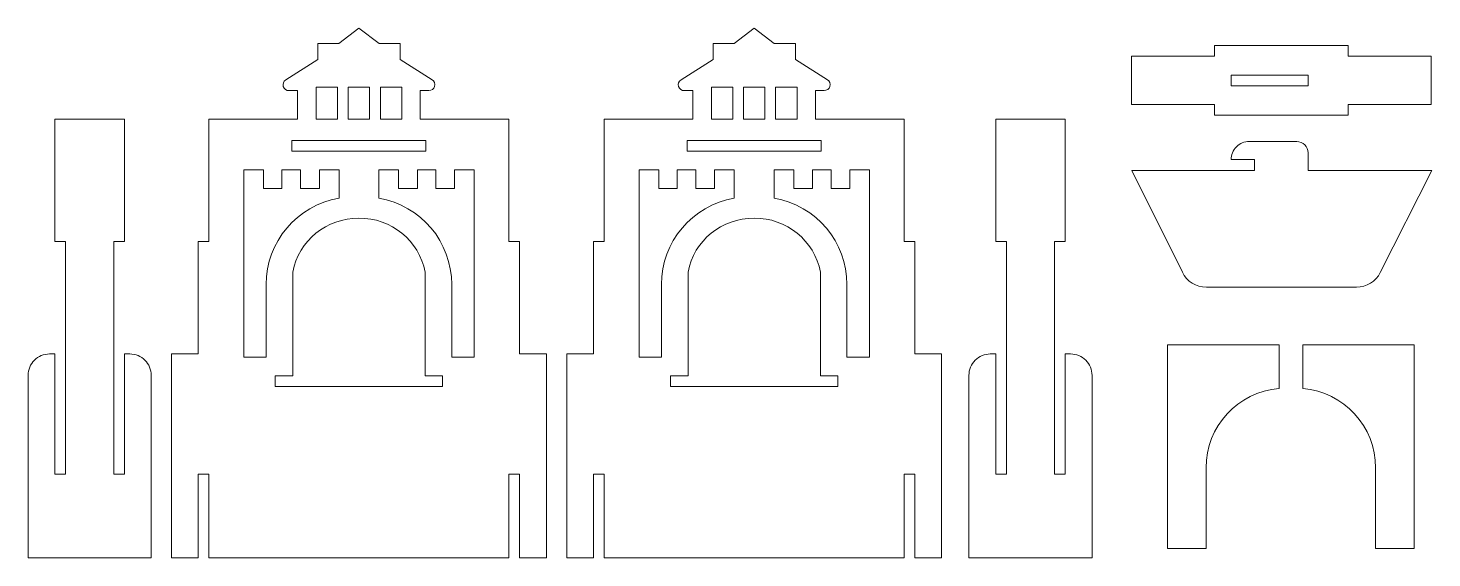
# Model space of a CAD drawing. Header units: millimetres. Extents: x -924 to 692, y -968 to 888.
# Drawn here: x 69 to 593, y 262 to 460 of the extents above; entities that cross this region are included whole.
import ezdxf

# ---------------------------------------------------------------- set-up
doc = ezdxf.new("R2010")
doc.units = ezdxf.units.MM
doc.header["$MEASUREMENT"] = 0

msp = doc.modelspace()

# ---------------------------------------------------------------- linework, layer by layer
at = {"lineweight": 5}
for points, knots in [([(262.6169, 261.5738), (262.6169, 261.5738), (262.6169, 337.7682), (262.6169, 337.7682), (262.6169, 337.7682), (262.6169, 337.7682), (252.6169, 337.7682), (252.6169, 337.7682), (252.6169, 337.7682), (252.6169, 337.7682), (252.6169, 379.8189), (252.6169, 379.8189), (252.6169, 379.8189), (252.6169, 379.8189), (248.6169, 379.8189), (248.6169, 379.8189), (248.6169, 379.8189), (248.6169, 379.8189), (248.6169, 425.4786), (248.6169, 425.4786), (248.6169, 425.4786), (248.6169, 425.4786), (215.5072, 425.4786), (215.5072, 425.4786), (215.5072, 425.4786), (215.5072, 425.4786), (215.5072, 436.2248), (215.5072, 436.2248), (215.5072, 436.2248), (215.5072, 436.2248), (218.7121, 436.1457), (218.7121, 436.1457), (218.7121, 436.1457), (219.7059, 436.1293), (220.5882, 436.7788), (220.8678, 437.7326), (220.8678, 437.7326), (221.1474, 438.6864), (220.786, 439.6902), (219.9407, 440.2129), (219.9407, 440.2129), (219.9407, 440.2129), (207.9896, 447.7393), (207.9896, 447.7393), (207.9896, 447.7393), (207.9896, 447.7393), (207.9896, 453.7384), (207.9896, 453.7384), (207.9896, 453.7384), (207.9896, 453.7384), (200.1304, 453.7384), (200.1304, 453.7384), (200.1304, 453.7384), (200.1304, 453.7384), (192.6169, 459.5075), (192.6169, 459.5075), (192.6169, 459.5075), (192.6169, 459.5075), (185.1033, 453.7384), (185.1033, 453.7384), (185.1033, 453.7384), (185.1033, 453.7384), (177.2441, 453.7384), (177.2441, 453.7384), (177.2441, 453.7384), (177.2441, 453.7384), (177.2441, 447.7393), (177.2441, 447.7393), (177.2441, 447.7393), (177.2441, 447.7393), (165.293, 440.2129), (165.293, 440.2129), (165.293, 440.2129), (164.4564, 439.6764), (164.0812, 438.647), (164.3764, 437.698), (164.3764, 437.698), (164.6716, 436.7489), (165.5282, 436.113), (166.5216, 436.1457), (166.5216, 436.1457), (166.5216, 436.1457), (169.7265, 436.2248), (169.7265, 436.2248), (169.7265, 436.2248), (169.7265, 436.2248), (169.7265, 425.4786), (169.7265, 425.4786), (169.7265, 425.4786), (169.7265, 425.4786), (136.6169, 425.4786), (136.6169, 425.4786), (136.6169, 425.4786), (136.6169, 425.4786), (136.6169, 379.8189), (136.6169, 379.8189), (136.6169, 379.8189), (136.6169, 379.8189), (132.6169, 379.8189), (132.6169, 379.8189), (132.6169, 379.8189), (132.6169, 379.8189), (132.6169, 337.7682), (132.6169, 337.7682), (132.6169, 337.7682), (132.6169, 337.7682), (122.6169, 337.7682), (122.6169, 337.7682), (122.6169, 337.7682), (122.6169, 337.7682), (122.6169, 261.5738), (122.6169, 261.5738), (122.6169, 261.5738), (122.6169, 261.5738), (132.6169, 261.5738), (132.6169, 261.5738), (132.6169, 261.5738), (132.6169, 261.5738), (132.6169, 292.9029), (132.6169, 292.9029), (132.6169, 292.9029), (132.6169, 292.9029), (136.6169, 292.9029), (136.6169, 292.9029), (136.6169, 292.9029), (136.6169, 292.9029), (136.6169, 261.5738), (136.6169, 261.5738), (136.6169, 261.5738), (136.6169, 261.5738), (248.6169, 261.5738), (248.6169, 261.5738), (248.6169, 261.5738), (248.6169, 261.5738), (248.6169, 292.9029), (248.6169, 292.9029), (248.6169, 292.9029), (248.6169, 292.9029), (252.6169, 292.9029), (252.6169, 292.9029), (252.6169, 292.9029), (252.6169, 292.9029), (252.6169, 261.5738), (252.6169, 261.5738), (252.6169, 261.5738), (252.6169, 261.5738), (262.6169, 261.5738), (262.6169, 261.5738)], [0, 0, 0, 0, 0.02702703, 0.02702703, 0.02702703, 0.02702703, 0.05405405, 0.05405405, 0.05405405, 0.05405405, 0.08108108, 0.08108108, 0.08108108, 0.08108108, 0.10810811, 0.10810811, 0.10810811, 0.10810811, 0.13513514, 0.13513514, 0.13513514, 0.13513514, 0.16216216, 0.16216216, 0.16216216, 0.16216216, 0.18918919, 0.18918919, 0.18918919, 0.18918919, 0.21621622, 0.21621622, 0.21621622, 0.21621622, 0.24324324, 0.24324324, 0.24324324, 0.24324324, 0.27027027, 0.27027027, 0.27027027, 0.27027027, 0.2972973, 0.2972973, 0.2972973, 0.2972973, 0.32432432, 0.32432432, 0.32432432, 0.32432432, 0.35135135, 0.35135135, 0.35135135, 0.35135135, 0.37837838, 0.37837838, 0.37837838, 0.37837838, 0.40540541, 0.40540541, 0.40540541, 0.40540541, 0.43243243, 0.43243243, 0.43243243, 0.43243243, 0.45945946, 0.45945946, 0.45945946, 0.45945946, 0.48648649, 0.48648649, 0.48648649, 0.48648649, 0.51351351, 0.51351351, 0.51351351, 0.51351351, 0.54054054, 0.54054054, 0.54054054, 0.54054054, 0.56756757, 0.56756757, 0.56756757, 0.56756757, 0.59459459, 0.59459459, 0.59459459, 0.59459459, 0.62162162, 0.62162162, 0.62162162, 0.62162162, 0.64864865, 0.64864865, 0.64864865, 0.64864865, 0.67567568, 0.67567568, 0.67567568, 0.67567568, 0.7027027, 0.7027027, 0.7027027, 0.7027027, 0.72972973, 0.72972973, 0.72972973, 0.72972973, 0.75675676, 0.75675676, 0.75675676, 0.75675676, 0.78378378, 0.78378378, 0.78378378, 0.78378378, 0.81081081, 0.81081081, 0.81081081, 0.81081081, 0.83783784, 0.83783784, 0.83783784, 0.83783784, 0.86486486, 0.86486486, 0.86486486, 0.86486486, 0.89189189, 0.89189189, 0.89189189, 0.89189189, 0.91891892, 0.91891892, 0.91891892, 0.91891892, 0.94594595, 0.94594595, 0.94594595, 0.94594595, 0.97297297, 0.97297297, 0.97297297, 0.97297297, 1, 1, 1, 1]), ([(410.2248, 261.5738), (410.2248, 261.5738), (410.2248, 337.7682), (410.2248, 337.7682), (410.2248, 337.7682), (410.2248, 337.7682), (400.2248, 337.7682), (400.2248, 337.7682), (400.2248, 337.7682), (400.2248, 337.7682), (400.2248, 379.8189), (400.2248, 379.8189), (400.2248, 379.8189), (400.2248, 379.8189), (396.2248, 379.8189), (396.2248, 379.8189), (396.2248, 379.8189), (396.2248, 379.8189), (396.2248, 425.4786), (396.2248, 425.4786), (396.2248, 425.4786), (396.2248, 425.4786), (363.1151, 425.4786), (363.1151, 425.4786), (363.1151, 425.4786), (363.1151, 425.4786), (363.1151, 436.2248), (363.1151, 436.2248), (363.1151, 436.2248), (363.1151, 436.2248), (366.32, 436.1457), (366.32, 436.1457), (366.32, 436.1457), (367.3138, 436.1293), (368.1961, 436.7788), (368.4757, 437.7326), (368.4757, 437.7326), (368.7553, 438.6864), (368.3939, 439.6902), (367.5486, 440.2129), (367.5486, 440.2129), (367.5486, 440.2129), (355.5975, 447.7393), (355.5975, 447.7393), (355.5975, 447.7393), (355.5975, 447.7393), (355.5975, 453.7384), (355.5975, 453.7384), (355.5975, 453.7384), (355.5975, 453.7384), (347.7383, 453.7384), (347.7383, 453.7384), (347.7383, 453.7384), (347.7383, 453.7384), (340.2248, 459.5075), (340.2248, 459.5075), (340.2248, 459.5075), (340.2248, 459.5075), (332.7112, 453.7384), (332.7112, 453.7384), (332.7112, 453.7384), (332.7112, 453.7384), (324.852, 453.7384), (324.852, 453.7384), (324.852, 453.7384), (324.852, 453.7384), (324.852, 447.7393), (324.852, 447.7393), (324.852, 447.7393), (324.852, 447.7393), (312.9009, 440.2129), (312.9009, 440.2129), (312.9009, 440.2129), (312.0643, 439.6764), (311.6891, 438.647), (311.9843, 437.698), (311.9843, 437.698), (312.2795, 436.7489), (313.1361, 436.113), (314.1295, 436.1457), (314.1295, 436.1457), (314.1295, 436.1457), (317.3344, 436.2248), (317.3344, 436.2248), (317.3344, 436.2248), (317.3344, 436.2248), (317.3344, 425.4786), (317.3344, 425.4786), (317.3344, 425.4786), (317.3344, 425.4786), (284.2248, 425.4786), (284.2248, 425.4786), (284.2248, 425.4786), (284.2248, 425.4786), (284.2248, 379.8189), (284.2248, 379.8189), (284.2248, 379.8189), (284.2248, 379.8189), (280.2248, 379.8189), (280.2248, 379.8189), (280.2248, 379.8189), (280.2248, 379.8189), (280.2248, 337.7682), (280.2248, 337.7682), (280.2248, 337.7682), (280.2248, 337.7682), (270.2248, 337.7682), (270.2248, 337.7682), (270.2248, 337.7682), (270.2248, 337.7682), (270.2248, 261.5738), (270.2248, 261.5738), (270.2248, 261.5738), (270.2248, 261.5738), (280.2248, 261.5738), (280.2248, 261.5738), (280.2248, 261.5738), (280.2248, 261.5738), (280.2248, 292.9029), (280.2248, 292.9029), (280.2248, 292.9029), (280.2248, 292.9029), (284.2248, 292.9029), (284.2248, 292.9029), (284.2248, 292.9029), (284.2248, 292.9029), (284.2248, 261.5738), (284.2248, 261.5738), (284.2248, 261.5738), (284.2248, 261.5738), (396.2248, 261.5738), (396.2248, 261.5738), (396.2248, 261.5738), (396.2248, 261.5738), (396.2248, 292.9029), (396.2248, 292.9029), (396.2248, 292.9029), (396.2248, 292.9029), (400.2248, 292.9029), (400.2248, 292.9029), (400.2248, 292.9029), (400.2248, 292.9029), (400.2248, 261.5738), (400.2248, 261.5738), (400.2248, 261.5738), (400.2248, 261.5738), (410.2248, 261.5738), (410.2248, 261.5738)], [0, 0, 0, 0, 0.02702703, 0.02702703, 0.02702703, 0.02702703, 0.05405405, 0.05405405, 0.05405405, 0.05405405, 0.08108108, 0.08108108, 0.08108108, 0.08108108, 0.10810811, 0.10810811, 0.10810811, 0.10810811, 0.13513514, 0.13513514, 0.13513514, 0.13513514, 0.16216216, 0.16216216, 0.16216216, 0.16216216, 0.18918919, 0.18918919, 0.18918919, 0.18918919, 0.21621622, 0.21621622, 0.21621622, 0.21621622, 0.24324324, 0.24324324, 0.24324324, 0.24324324, 0.27027027, 0.27027027, 0.27027027, 0.27027027, 0.2972973, 0.2972973, 0.2972973, 0.2972973, 0.32432432, 0.32432432, 0.32432432, 0.32432432, 0.35135135, 0.35135135, 0.35135135, 0.35135135, 0.37837838, 0.37837838, 0.37837838, 0.37837838, 0.40540541, 0.40540541, 0.40540541, 0.40540541, 0.43243243, 0.43243243, 0.43243243, 0.43243243, 0.45945946, 0.45945946, 0.45945946, 0.45945946, 0.48648649, 0.48648649, 0.48648649, 0.48648649, 0.51351351, 0.51351351, 0.51351351, 0.51351351, 0.54054054, 0.54054054, 0.54054054, 0.54054054, 0.56756757, 0.56756757, 0.56756757, 0.56756757, 0.59459459, 0.59459459, 0.59459459, 0.59459459, 0.62162162, 0.62162162, 0.62162162, 0.62162162, 0.64864865, 0.64864865, 0.64864865, 0.64864865, 0.67567568, 0.67567568, 0.67567568, 0.67567568, 0.7027027, 0.7027027, 0.7027027, 0.7027027, 0.72972973, 0.72972973, 0.72972973, 0.72972973, 0.75675676, 0.75675676, 0.75675676, 0.75675676, 0.78378378, 0.78378378, 0.78378378, 0.78378378, 0.81081081, 0.81081081, 0.81081081, 0.81081081, 0.83783784, 0.83783784, 0.83783784, 0.83783784, 0.86486486, 0.86486486, 0.86486486, 0.86486486, 0.89189189, 0.89189189, 0.89189189, 0.89189189, 0.91891892, 0.91891892, 0.91891892, 0.91891892, 0.94594595, 0.94594595, 0.94594595, 0.94594595, 0.97297297, 0.97297297, 0.97297297, 0.97297297, 1, 1, 1, 1]), ([(481.0632, 448.9547), (481.0632, 448.9547), (481.0632, 430.9547), (481.0632, 430.9547), (481.0632, 430.9547), (481.0632, 430.9547), (512.0632, 430.9547), (512.0632, 430.9547), (512.0632, 430.9547), (512.0632, 430.9547), (512.0632, 426.9547), (512.0632, 426.9547), (512.0632, 426.9547), (512.0632, 426.9547), (562.0632, 426.9547), (562.0632, 426.9547), (562.0632, 426.9547), (562.0632, 426.9547), (562.0632, 430.9547), (562.0632, 430.9547), (562.0632, 430.9547), (562.0632, 430.9547), (593.0632, 430.9547), (593.0632, 430.9547), (593.0632, 430.9547), (593.0632, 430.9547), (593.0632, 448.9547), (593.0632, 448.9547), (593.0632, 448.9547), (593.0632, 448.9547), (562.0632, 448.9547), (562.0632, 448.9547), (562.0632, 448.9547), (562.0632, 448.9547), (562.0632, 452.9547), (562.0632, 452.9547), (562.0632, 452.9547), (562.0632, 452.9547), (512.0632, 452.9547), (512.0632, 452.9547), (512.0632, 452.9547), (512.0632, 452.9547), (512.0632, 448.9547), (512.0632, 448.9547), (512.0632, 448.9547), (512.0632, 448.9547), (481.0632, 448.9547), (481.0632, 448.9547)], [0, 0, 0, 0, 0.08333333, 0.08333333, 0.08333333, 0.08333333, 0.16666667, 0.16666667, 0.16666667, 0.16666667, 0.25, 0.25, 0.25, 0.25, 0.33333333, 0.33333333, 0.33333333, 0.33333333, 0.41666667, 0.41666667, 0.41666667, 0.41666667, 0.5, 0.5, 0.5, 0.5, 0.58333333, 0.58333333, 0.58333333, 0.58333333, 0.66666667, 0.66666667, 0.66666667, 0.66666667, 0.75, 0.75, 0.75, 0.75, 0.83333333, 0.83333333, 0.83333333, 0.83333333, 0.91666667, 0.91666667, 0.91666667, 0.91666667, 1, 1, 1, 1]), ([(518.323, 441.9547), (518.323, 441.9547), (518.323, 437.9547), (518.323, 437.9547), (518.323, 437.9547), (518.323, 437.9547), (547.0632, 437.9547), (547.0632, 437.9547), (547.0632, 437.9547), (547.0632, 437.9547), (547.0632, 441.9547), (547.0632, 441.9547), (547.0632, 441.9547), (547.0632, 441.9547), (518.323, 441.9547), (518.323, 441.9547)], [0, 0, 0, 0, 0.25, 0.25, 0.25, 0.25, 0.5, 0.5, 0.5, 0.5, 0.75, 0.75, 0.75, 0.75, 1, 1, 1, 1]), ([(184.6169, 437.4786), (184.6169, 437.4786), (184.6169, 425.4786), (184.6169, 425.4786), (184.6169, 425.4786), (184.6169, 425.4786), (176.6169, 425.4786), (176.6169, 425.4786), (176.6169, 425.4786), (176.6169, 425.4786), (176.6169, 437.4786), (176.6169, 437.4786), (176.6169, 437.4786), (176.6169, 437.4786), (184.6169, 437.4786), (184.6169, 437.4786)], [0, 0, 0, 0, 0.25, 0.25, 0.25, 0.25, 0.5, 0.5, 0.5, 0.5, 0.75, 0.75, 0.75, 0.75, 1, 1, 1, 1]), ([(196.6169, 437.4786), (196.6169, 437.4786), (196.6169, 425.4786), (196.6169, 425.4786), (196.6169, 425.4786), (196.6169, 425.4786), (188.6169, 425.4786), (188.6169, 425.4786), (188.6169, 425.4786), (188.6169, 425.4786), (188.6169, 437.4786), (188.6169, 437.4786), (188.6169, 437.4786), (188.6169, 437.4786), (196.6169, 437.4786), (196.6169, 437.4786)], [0, 0, 0, 0, 0.25, 0.25, 0.25, 0.25, 0.5, 0.5, 0.5, 0.5, 0.75, 0.75, 0.75, 0.75, 1, 1, 1, 1]), ([(208.6169, 437.4786), (208.6169, 437.4786), (208.6169, 425.4786), (208.6169, 425.4786), (208.6169, 425.4786), (208.6169, 425.4786), (200.6169, 425.4786), (200.6169, 425.4786), (200.6169, 425.4786), (200.6169, 425.4786), (200.6169, 437.4786), (200.6169, 437.4786), (200.6169, 437.4786), (200.6169, 437.4786), (208.6169, 437.4786), (208.6169, 437.4786)], [0, 0, 0, 0, 0.25, 0.25, 0.25, 0.25, 0.5, 0.5, 0.5, 0.5, 0.75, 0.75, 0.75, 0.75, 1, 1, 1, 1]), ([(332.2248, 437.4786), (332.2248, 437.4786), (332.2248, 425.4786), (332.2248, 425.4786), (332.2248, 425.4786), (332.2248, 425.4786), (324.2248, 425.4786), (324.2248, 425.4786), (324.2248, 425.4786), (324.2248, 425.4786), (324.2248, 437.4786), (324.2248, 437.4786), (324.2248, 437.4786), (324.2248, 437.4786), (332.2248, 437.4786), (332.2248, 437.4786)], [0, 0, 0, 0, 0.25, 0.25, 0.25, 0.25, 0.5, 0.5, 0.5, 0.5, 0.75, 0.75, 0.75, 0.75, 1, 1, 1, 1]), ([(344.2248, 437.4786), (344.2248, 437.4786), (344.2248, 425.4786), (344.2248, 425.4786), (344.2248, 425.4786), (344.2248, 425.4786), (336.2248, 425.4786), (336.2248, 425.4786), (336.2248, 425.4786), (336.2248, 425.4786), (336.2248, 437.4786), (336.2248, 437.4786), (336.2248, 437.4786), (336.2248, 437.4786), (344.2248, 437.4786), (344.2248, 437.4786)], [0, 0, 0, 0, 0.25, 0.25, 0.25, 0.25, 0.5, 0.5, 0.5, 0.5, 0.75, 0.75, 0.75, 0.75, 1, 1, 1, 1]), ([(356.2248, 437.4786), (356.2248, 437.4786), (356.2248, 425.4786), (356.2248, 425.4786), (356.2248, 425.4786), (356.2248, 425.4786), (348.2248, 425.4786), (348.2248, 425.4786), (348.2248, 425.4786), (348.2248, 425.4786), (348.2248, 437.4786), (348.2248, 437.4786), (348.2248, 437.4786), (348.2248, 437.4786), (356.2248, 437.4786), (356.2248, 437.4786)], [0, 0, 0, 0, 0.25, 0.25, 0.25, 0.25, 0.5, 0.5, 0.5, 0.5, 0.75, 0.75, 0.75, 0.75, 1, 1, 1, 1]), ([(105.0702, 425.4786), (105.0702, 425.4786), (79.0702, 425.4786), (79.0702, 425.4786), (79.0702, 425.4786), (79.0702, 425.4786), (79.0702, 379.8189), (79.0702, 379.8189), (79.0702, 379.8189), (79.0702, 379.8189), (83.0702, 379.8189), (83.0702, 379.8189), (83.0702, 379.8189), (83.0702, 379.8189), (83.0702, 292.9029), (83.0702, 292.9029), (83.0702, 292.9029), (83.0702, 292.9029), (79.0702, 292.9029), (79.0702, 292.9029), (79.0702, 292.9029), (79.0702, 292.9029), (79.0702, 337.7682), (79.0702, 337.7682), (79.0702, 337.7682), (79.0702, 337.7682), (77.0702, 337.7682), (77.0702, 337.7682), (77.0702, 337.7682), (74.9471, 337.7669), (72.9115, 336.9222), (71.4113, 335.42), (71.4113, 335.42), (69.911, 333.9178), (69.0689, 331.8913), (69.0702, 329.7682), (69.0702, 329.7682), (69.0702, 329.7682), (69.0702, 261.5738), (69.0702, 261.5738), (69.0702, 261.5738), (69.0702, 261.5738), (115.0702, 261.5738), (115.0702, 261.5738), (115.0702, 261.5738), (115.0702, 261.5738), (115.0702, 329.7682), (115.0702, 329.7682), (115.0702, 329.7682), (115.0689, 331.8913), (114.2242, 333.9269), (112.722, 335.4272), (112.722, 335.4272), (111.2198, 336.9275), (109.1933, 337.7696), (107.0702, 337.7682), (107.0702, 337.7682), (107.0702, 337.7682), (105.0702, 337.7682), (105.0702, 337.7682), (105.0702, 337.7682), (105.0702, 337.7682), (105.0702, 292.9029), (105.0702, 292.9029), (105.0702, 292.9029), (105.0702, 292.9029), (101.0702, 292.9029), (101.0702, 292.9029), (101.0702, 292.9029), (101.0702, 292.9029), (101.0702, 379.8189), (101.0702, 379.8189), (101.0702, 379.8189), (101.0702, 379.8189), (105.0702, 379.8189), (105.0702, 379.8189), (105.0702, 379.8189), (105.0702, 379.8189), (105.0702, 425.4786), (105.0702, 425.4786)], [0, 0, 0, 0, 0.05, 0.05, 0.05, 0.05, 0.1, 0.1, 0.1, 0.1, 0.15, 0.15, 0.15, 0.15, 0.2, 0.2, 0.2, 0.2, 0.25, 0.25, 0.25, 0.25, 0.3, 0.3, 0.3, 0.3, 0.35, 0.35, 0.35, 0.35, 0.4, 0.4, 0.4, 0.4, 0.45, 0.45, 0.45, 0.45, 0.5, 0.5, 0.5, 0.5, 0.55, 0.55, 0.55, 0.55, 0.6, 0.6, 0.6, 0.6, 0.65, 0.65, 0.65, 0.65, 0.7, 0.7, 0.7, 0.7, 0.75, 0.75, 0.75, 0.75, 0.8, 0.8, 0.8, 0.8, 0.85, 0.85, 0.85, 0.85, 0.9, 0.9, 0.9, 0.9, 0.95, 0.95, 0.95, 0.95, 1, 1, 1, 1]), ([(456.403, 425.4786), (456.403, 425.4786), (430.403, 425.4786), (430.403, 425.4786), (430.403, 425.4786), (430.403, 425.4786), (430.403, 379.8189), (430.403, 379.8189), (430.403, 379.8189), (430.403, 379.8189), (434.403, 379.8189), (434.403, 379.8189), (434.403, 379.8189), (434.403, 379.8189), (434.403, 292.9029), (434.403, 292.9029), (434.403, 292.9029), (434.403, 292.9029), (430.403, 292.9029), (430.403, 292.9029), (430.403, 292.9029), (430.403, 292.9029), (430.403, 337.7682), (430.403, 337.7682), (430.403, 337.7682), (430.403, 337.7682), (428.403, 337.7682), (428.403, 337.7682), (428.403, 337.7682), (426.2799, 337.7669), (424.2443, 336.9222), (422.744, 335.42), (422.744, 335.42), (421.2437, 333.9178), (420.4016, 331.8913), (420.403, 329.7682), (420.403, 329.7682), (420.403, 329.7682), (420.403, 261.5738), (420.403, 261.5738), (420.403, 261.5738), (420.403, 261.5738), (466.403, 261.5738), (466.403, 261.5738), (466.403, 261.5738), (466.403, 261.5738), (466.403, 329.7682), (466.403, 329.7682), (466.403, 329.7682), (466.4016, 331.8913), (465.557, 333.9269), (464.0548, 335.4272), (464.0548, 335.4272), (462.5526, 336.9275), (460.5261, 337.7696), (458.403, 337.7682), (458.403, 337.7682), (458.403, 337.7682), (456.403, 337.7682), (456.403, 337.7682), (456.403, 337.7682), (456.403, 337.7682), (456.403, 292.9029), (456.403, 292.9029), (456.403, 292.9029), (456.403, 292.9029), (452.403, 292.9029), (452.403, 292.9029), (452.403, 292.9029), (452.403, 292.9029), (452.403, 379.8189), (452.403, 379.8189), (452.403, 379.8189), (452.403, 379.8189), (456.403, 379.8189), (456.403, 379.8189), (456.403, 379.8189), (456.403, 379.8189), (456.403, 425.4786), (456.403, 425.4786)], [0, 0, 0, 0, 0.05, 0.05, 0.05, 0.05, 0.1, 0.1, 0.1, 0.1, 0.15, 0.15, 0.15, 0.15, 0.2, 0.2, 0.2, 0.2, 0.25, 0.25, 0.25, 0.25, 0.3, 0.3, 0.3, 0.3, 0.35, 0.35, 0.35, 0.35, 0.4, 0.4, 0.4, 0.4, 0.45, 0.45, 0.45, 0.45, 0.5, 0.5, 0.5, 0.5, 0.55, 0.55, 0.55, 0.55, 0.6, 0.6, 0.6, 0.6, 0.65, 0.65, 0.65, 0.65, 0.7, 0.7, 0.7, 0.7, 0.75, 0.75, 0.75, 0.75, 0.8, 0.8, 0.8, 0.8, 0.85, 0.85, 0.85, 0.85, 0.9, 0.9, 0.9, 0.9, 0.95, 0.95, 0.95, 0.95, 1, 1, 1, 1]), ([(217.6169, 417.4786), (217.6169, 417.4786), (217.6169, 413.4786), (217.6169, 413.4786), (217.6169, 413.4786), (217.6169, 413.4786), (167.6169, 413.4786), (167.6169, 413.4786), (167.6169, 413.4786), (167.6169, 413.4786), (167.6169, 417.4786), (167.6169, 417.4786), (167.6169, 417.4786), (167.6169, 417.4786), (217.6169, 417.4786), (217.6169, 417.4786)], [0, 0, 0, 0, 0.25, 0.25, 0.25, 0.25, 0.5, 0.5, 0.5, 0.5, 0.75, 0.75, 0.75, 0.75, 1, 1, 1, 1]), ([(365.2248, 417.4786), (365.2248, 417.4786), (365.2248, 413.4786), (365.2248, 413.4786), (365.2248, 413.4786), (365.2248, 413.4786), (315.2248, 413.4786), (315.2248, 413.4786), (315.2248, 413.4786), (315.2248, 413.4786), (315.2248, 417.4786), (315.2248, 417.4786), (315.2248, 417.4786), (315.2248, 417.4786), (365.2248, 417.4786), (365.2248, 417.4786)], [0, 0, 0, 0, 0.25, 0.25, 0.25, 0.25, 0.5, 0.5, 0.5, 0.5, 0.75, 0.75, 0.75, 0.75, 1, 1, 1, 1]), ([(527.0632, 406.3559), (527.0632, 406.3559), (527.0632, 410.3559), (527.0632, 410.3559), (527.0632, 410.3559), (527.0632, 410.3559), (518.323, 410.3559), (518.323, 410.3559), (518.323, 410.3559), (518.3218, 412.1529), (519.0346, 413.8767), (520.3044, 415.1481), (520.3044, 415.1481), (521.5742, 416.4196), (523.3057, 417.1345), (525.1026, 417.1356), (525.1026, 417.1356), (525.1026, 417.1356), (542.8259, 417.1356), (542.8259, 417.1356), (542.8259, 417.1356), (543.949, 417.1363), (545.0263, 416.6909), (545.821, 415.8972), (545.821, 415.8972), (546.6156, 415.1036), (547.0625, 414.0214), (547.0632, 412.8983), (547.0632, 412.8983), (547.0632, 412.8983), (547.0632, 406.3559), (547.0632, 406.3559), (547.0632, 406.3559), (547.0632, 406.3559), (593.3095, 406.3559), (593.3095, 406.3559), (593.3095, 406.3559), (593.3095, 406.3559), (574.0239, 368.1975), (574.0239, 368.1975), (574.0239, 368.1975), (572.3239, 364.8318), (568.8698, 362.7091), (565.0991, 362.7082), (565.0991, 362.7082), (565.0991, 362.7082), (509.0789, 362.7082), (509.0789, 362.7082), (509.0789, 362.7082), (505.2813, 362.7073), (501.809, 364.8627), (500.1205, 368.2643), (500.1205, 368.2643), (500.1205, 368.2643), (481.2244, 406.3559), (481.2244, 406.3559), (481.2244, 406.3559), (481.2244, 406.3559), (527.0632, 406.3559), (527.0632, 406.3559)], [0, 0, 0, 0, 0.06666667, 0.06666667, 0.06666667, 0.06666667, 0.13333333, 0.13333333, 0.13333333, 0.13333333, 0.2, 0.2, 0.2, 0.2, 0.26666667, 0.26666667, 0.26666667, 0.26666667, 0.33333333, 0.33333333, 0.33333333, 0.33333333, 0.4, 0.4, 0.4, 0.4, 0.46666667, 0.46666667, 0.46666667, 0.46666667, 0.53333333, 0.53333333, 0.53333333, 0.53333333, 0.6, 0.6, 0.6, 0.6, 0.66666667, 0.66666667, 0.66666667, 0.66666667, 0.73333333, 0.73333333, 0.73333333, 0.73333333, 0.8, 0.8, 0.8, 0.8, 0.86666667, 0.86666667, 0.86666667, 0.86666667, 0.93333333, 0.93333333, 0.93333333, 0.93333333, 1, 1, 1, 1]), ([(149.6089, 336.6207), (149.6089, 336.6207), (149.6089, 406.6033), (149.6089, 406.6033), (149.6089, 406.6033), (149.6089, 406.6033), (156.9555, 406.6033), (156.9555, 406.6033), (156.9555, 406.6033), (156.9555, 406.6033), (156.9555, 399.5474), (156.9555, 399.5474), (156.9555, 399.5474), (156.9555, 399.5474), (163.8699, 399.5474), (163.8699, 399.5474), (163.8699, 399.5474), (163.8699, 399.5474), (163.8699, 406.6033), (163.8699, 406.6033), (163.8699, 406.6033), (163.8699, 406.6033), (170.7843, 406.6033), (170.7843, 406.6033), (170.7843, 406.6033), (170.7843, 406.6033), (170.7843, 399.5474), (170.7843, 399.5474), (170.7843, 399.5474), (170.7843, 399.5474), (177.8428, 399.5474), (177.8428, 399.5474), (177.8428, 399.5474), (177.8428, 399.5474), (177.8428, 406.6033), (177.8428, 406.6033), (177.8428, 406.6033), (177.8428, 406.6033), (185.1894, 406.6033), (185.1894, 406.6033), (185.1894, 406.6033), (185.1894, 406.6033), (185.1894, 395.9475), (185.1894, 395.9475), (185.1894, 395.9475), (169.4437, 393.2856), (157.9294, 379.6612), (157.9638, 363.6922), (157.9638, 363.6922), (157.9638, 363.6922), (157.9638, 336.6207), (157.9638, 336.6207), (157.9638, 336.6207), (157.9638, 336.6207), (149.6089, 336.6207), (149.6089, 336.6207)], [0, 0, 0, 0, 0.07142857, 0.07142857, 0.07142857, 0.07142857, 0.14285714, 0.14285714, 0.14285714, 0.14285714, 0.21428571, 0.21428571, 0.21428571, 0.21428571, 0.28571429, 0.28571429, 0.28571429, 0.28571429, 0.35714286, 0.35714286, 0.35714286, 0.35714286, 0.42857143, 0.42857143, 0.42857143, 0.42857143, 0.5, 0.5, 0.5, 0.5, 0.57142857, 0.57142857, 0.57142857, 0.57142857, 0.64285714, 0.64285714, 0.64285714, 0.64285714, 0.71428571, 0.71428571, 0.71428571, 0.71428571, 0.78571429, 0.78571429, 0.78571429, 0.78571429, 0.85714286, 0.85714286, 0.85714286, 0.85714286, 0.92857143, 0.92857143, 0.92857143, 0.92857143, 1, 1, 1, 1]), ([(235.6248, 336.6207), (235.6248, 336.6207), (235.6248, 406.6033), (235.6248, 406.6033), (235.6248, 406.6033), (235.6248, 406.6033), (228.2783, 406.6033), (228.2783, 406.6033), (228.2783, 406.6033), (228.2783, 406.6033), (228.2783, 399.5474), (228.2783, 399.5474), (228.2783, 399.5474), (228.2783, 399.5474), (221.3638, 399.5474), (221.3638, 399.5474), (221.3638, 399.5474), (221.3638, 399.5474), (221.3638, 406.6033), (221.3638, 406.6033), (221.3638, 406.6033), (221.3638, 406.6033), (214.4494, 406.6033), (214.4494, 406.6033), (214.4494, 406.6033), (214.4494, 406.6033), (214.4494, 399.5474), (214.4494, 399.5474), (214.4494, 399.5474), (214.4494, 399.5474), (207.3909, 399.5474), (207.3909, 399.5474), (207.3909, 399.5474), (207.3909, 399.5474), (207.3909, 406.6033), (207.3909, 406.6033), (207.3909, 406.6033), (207.3909, 406.6033), (200.0443, 406.6033), (200.0443, 406.6033), (200.0443, 406.6033), (200.0443, 406.6033), (200.0443, 395.9475), (200.0443, 395.9475), (200.0443, 395.9475), (215.7756, 393.3027), (227.2898, 379.6441), (227.2699, 363.6922), (227.2699, 363.6922), (227.2699, 363.6922), (227.2699, 336.6207), (227.2699, 336.6207), (227.2699, 336.6207), (227.2699, 336.6207), (235.6248, 336.6207), (235.6248, 336.6207)], [0, 0, 0, 0, 0.07142857, 0.07142857, 0.07142857, 0.07142857, 0.14285714, 0.14285714, 0.14285714, 0.14285714, 0.21428571, 0.21428571, 0.21428571, 0.21428571, 0.28571429, 0.28571429, 0.28571429, 0.28571429, 0.35714286, 0.35714286, 0.35714286, 0.35714286, 0.42857143, 0.42857143, 0.42857143, 0.42857143, 0.5, 0.5, 0.5, 0.5, 0.57142857, 0.57142857, 0.57142857, 0.57142857, 0.64285714, 0.64285714, 0.64285714, 0.64285714, 0.71428571, 0.71428571, 0.71428571, 0.71428571, 0.78571429, 0.78571429, 0.78571429, 0.78571429, 0.85714286, 0.85714286, 0.85714286, 0.85714286, 0.92857143, 0.92857143, 0.92857143, 0.92857143, 1, 1, 1, 1]), ([(297.2168, 336.6207), (297.2168, 336.6207), (297.2168, 406.6033), (297.2168, 406.6033), (297.2168, 406.6033), (297.2168, 406.6033), (304.5634, 406.6033), (304.5634, 406.6033), (304.5634, 406.6033), (304.5634, 406.6033), (304.5634, 399.5474), (304.5634, 399.5474), (304.5634, 399.5474), (304.5634, 399.5474), (311.4778, 399.5474), (311.4778, 399.5474), (311.4778, 399.5474), (311.4778, 399.5474), (311.4778, 406.6033), (311.4778, 406.6033), (311.4778, 406.6033), (311.4778, 406.6033), (318.3922, 406.6033), (318.3922, 406.6033), (318.3922, 406.6033), (318.3922, 406.6033), (318.3922, 399.5474), (318.3922, 399.5474), (318.3922, 399.5474), (318.3922, 399.5474), (325.4507, 399.5474), (325.4507, 399.5474), (325.4507, 399.5474), (325.4507, 399.5474), (325.4507, 406.6033), (325.4507, 406.6033), (325.4507, 406.6033), (325.4507, 406.6033), (332.7973, 406.6033), (332.7973, 406.6033), (332.7973, 406.6033), (332.7973, 406.6033), (332.7973, 395.9475), (332.7973, 395.9475), (332.7973, 395.9475), (317.0516, 393.2856), (305.5373, 379.6612), (305.5717, 363.6922), (305.5717, 363.6922), (305.5717, 363.6922), (305.5717, 336.6207), (305.5717, 336.6207), (305.5717, 336.6207), (305.5717, 336.6207), (297.2168, 336.6207), (297.2168, 336.6207)], [0, 0, 0, 0, 0.07142857, 0.07142857, 0.07142857, 0.07142857, 0.14285714, 0.14285714, 0.14285714, 0.14285714, 0.21428571, 0.21428571, 0.21428571, 0.21428571, 0.28571429, 0.28571429, 0.28571429, 0.28571429, 0.35714286, 0.35714286, 0.35714286, 0.35714286, 0.42857143, 0.42857143, 0.42857143, 0.42857143, 0.5, 0.5, 0.5, 0.5, 0.57142857, 0.57142857, 0.57142857, 0.57142857, 0.64285714, 0.64285714, 0.64285714, 0.64285714, 0.71428571, 0.71428571, 0.71428571, 0.71428571, 0.78571429, 0.78571429, 0.78571429, 0.78571429, 0.85714286, 0.85714286, 0.85714286, 0.85714286, 0.92857143, 0.92857143, 0.92857143, 0.92857143, 1, 1, 1, 1]), ([(383.2327, 336.6207), (383.2327, 336.6207), (383.2327, 406.6033), (383.2327, 406.6033), (383.2327, 406.6033), (383.2327, 406.6033), (375.8862, 406.6033), (375.8862, 406.6033), (375.8862, 406.6033), (375.8862, 406.6033), (375.8862, 399.5474), (375.8862, 399.5474), (375.8862, 399.5474), (375.8862, 399.5474), (368.9717, 399.5474), (368.9717, 399.5474), (368.9717, 399.5474), (368.9717, 399.5474), (368.9717, 406.6033), (368.9717, 406.6033), (368.9717, 406.6033), (368.9717, 406.6033), (362.0573, 406.6033), (362.0573, 406.6033), (362.0573, 406.6033), (362.0573, 406.6033), (362.0573, 399.5474), (362.0573, 399.5474), (362.0573, 399.5474), (362.0573, 399.5474), (354.9988, 399.5474), (354.9988, 399.5474), (354.9988, 399.5474), (354.9988, 399.5474), (354.9988, 406.6033), (354.9988, 406.6033), (354.9988, 406.6033), (354.9988, 406.6033), (347.6522, 406.6033), (347.6522, 406.6033), (347.6522, 406.6033), (347.6522, 406.6033), (347.6522, 395.9475), (347.6522, 395.9475), (347.6522, 395.9475), (363.3835, 393.3027), (374.8977, 379.6441), (374.8778, 363.6922), (374.8778, 363.6922), (374.8778, 363.6922), (374.8778, 336.6207), (374.8778, 336.6207), (374.8778, 336.6207), (374.8778, 336.6207), (383.2327, 336.6207), (383.2327, 336.6207)], [0, 0, 0, 0, 0.07142857, 0.07142857, 0.07142857, 0.07142857, 0.14285714, 0.14285714, 0.14285714, 0.14285714, 0.21428571, 0.21428571, 0.21428571, 0.21428571, 0.28571429, 0.28571429, 0.28571429, 0.28571429, 0.35714286, 0.35714286, 0.35714286, 0.35714286, 0.42857143, 0.42857143, 0.42857143, 0.42857143, 0.5, 0.5, 0.5, 0.5, 0.57142857, 0.57142857, 0.57142857, 0.57142857, 0.64285714, 0.64285714, 0.64285714, 0.64285714, 0.71428571, 0.71428571, 0.71428571, 0.71428571, 0.78571429, 0.78571429, 0.78571429, 0.78571429, 0.85714286, 0.85714286, 0.85714286, 0.85714286, 0.92857143, 0.92857143, 0.92857143, 0.92857143, 1, 1, 1, 1]), ([(167.9023, 368.3228), (167.9023, 368.3228), (167.9023, 329.6337), (167.9023, 329.6337), (167.9023, 329.6337), (167.9023, 329.6337), (161.3805, 329.6337), (161.3805, 329.6337), (161.3805, 329.6337), (161.3805, 329.6337), (161.3805, 325.6337), (161.3805, 325.6337), (161.3805, 325.6337), (161.3805, 325.6337), (223.8532, 325.6337), (223.8532, 325.6337), (223.8532, 325.6337), (223.8532, 325.6337), (223.8532, 329.6337), (223.8532, 329.6337), (223.8532, 329.6337), (223.8532, 329.6337), (217.3314, 329.6337), (217.3314, 329.6337), (217.3314, 329.6337), (217.3314, 329.6337), (217.3314, 368.3228), (217.3314, 368.3228), (217.3314, 368.3228), (215.0973, 380.1661), (204.667, 388.6702), (192.6169, 388.4477), (192.6169, 388.4477), (180.5665, 388.6593), (170.1257, 380.1681), (167.9023, 368.3228)], [0, 0, 0, 0, 0.11111111, 0.11111111, 0.11111111, 0.11111111, 0.22222222, 0.22222222, 0.22222222, 0.22222222, 0.33333333, 0.33333333, 0.33333333, 0.33333333, 0.44444444, 0.44444444, 0.44444444, 0.44444444, 0.55555556, 0.55555556, 0.55555556, 0.55555556, 0.66666667, 0.66666667, 0.66666667, 0.66666667, 0.77777778, 0.77777778, 0.77777778, 0.77777778, 0.88888889, 0.88888889, 0.88888889, 0.88888889, 1, 1, 1, 1]), ([(315.5102, 368.3228), (315.5102, 368.3228), (315.5102, 329.6337), (315.5102, 329.6337), (315.5102, 329.6337), (315.5102, 329.6337), (308.9884, 329.6337), (308.9884, 329.6337), (308.9884, 329.6337), (308.9884, 329.6337), (308.9884, 325.6337), (308.9884, 325.6337), (308.9884, 325.6337), (308.9884, 325.6337), (371.4611, 325.6337), (371.4611, 325.6337), (371.4611, 325.6337), (371.4611, 325.6337), (371.4611, 329.6337), (371.4611, 329.6337), (371.4611, 329.6337), (371.4611, 329.6337), (364.9393, 329.6337), (364.9393, 329.6337), (364.9393, 329.6337), (364.9393, 329.6337), (364.9393, 368.3228), (364.9393, 368.3228), (364.9393, 368.3228), (362.7052, 380.1661), (352.2749, 388.6702), (340.2248, 388.4477), (340.2248, 388.4477), (328.1744, 388.6593), (317.7336, 380.1681), (315.5102, 368.3228)], [0, 0, 0, 0, 0.11111111, 0.11111111, 0.11111111, 0.11111111, 0.22222222, 0.22222222, 0.22222222, 0.22222222, 0.33333333, 0.33333333, 0.33333333, 0.33333333, 0.44444444, 0.44444444, 0.44444444, 0.44444444, 0.55555556, 0.55555556, 0.55555556, 0.55555556, 0.66666667, 0.66666667, 0.66666667, 0.66666667, 0.77777778, 0.77777778, 0.77777778, 0.77777778, 0.88888889, 0.88888889, 0.88888889, 0.88888889, 1, 1, 1, 1]), ([(508.9781, 265.1488), (508.9781, 265.1488), (494.6232, 265.1488), (494.6232, 265.1488), (494.6232, 265.1488), (494.6232, 265.1488), (494.6232, 341.1312), (494.6232, 341.1312), (494.6232, 341.1312), (494.6232, 341.1312), (536.2037, 341.1312), (536.2037, 341.1312), (536.2037, 341.1312), (536.2037, 341.1312), (536.2037, 324.8302), (536.2037, 324.8302), (536.2037, 324.8302), (520.791, 323.5554), (508.9421, 310.688), (508.9781, 295.2227), (508.9781, 295.2227), (508.9781, 295.2227), (508.9781, 265.1488), (508.9781, 265.1488)], [0, 0, 0, 0, 0.16666667, 0.16666667, 0.16666667, 0.16666667, 0.33333333, 0.33333333, 0.33333333, 0.33333333, 0.5, 0.5, 0.5, 0.5, 0.66666667, 0.66666667, 0.66666667, 0.66666667, 0.83333333, 0.83333333, 0.83333333, 0.83333333, 1, 1, 1, 1]), ([(572.2842, 295.2227), (572.3035, 310.688), (560.4726, 323.572), (545.0586, 324.8302), (545.0586, 324.8302), (545.0586, 324.8302), (545.0586, 341.1312), (545.0586, 341.1312), (545.0586, 341.1312), (545.0586, 341.1312), (586.6391, 341.1312), (586.6391, 341.1312), (586.6391, 341.1312), (586.6391, 341.1312), (586.6391, 265.1488), (586.6391, 265.1488), (586.6391, 265.1488), (586.6391, 265.1488), (572.2842, 265.1488), (572.2842, 265.1488), (572.2842, 265.1488), (572.2842, 265.1488), (572.2842, 295.2227), (572.2842, 295.2227)], [0, 0, 0, 0, 0.16666667, 0.16666667, 0.16666667, 0.16666667, 0.33333333, 0.33333333, 0.33333333, 0.33333333, 0.5, 0.5, 0.5, 0.5, 0.66666667, 0.66666667, 0.66666667, 0.66666667, 0.83333333, 0.83333333, 0.83333333, 0.83333333, 1, 1, 1, 1])]:
    msp.add_open_spline(points, degree=3, knots=knots, dxfattribs=at)

doc.saveas('drawing.dxf')
